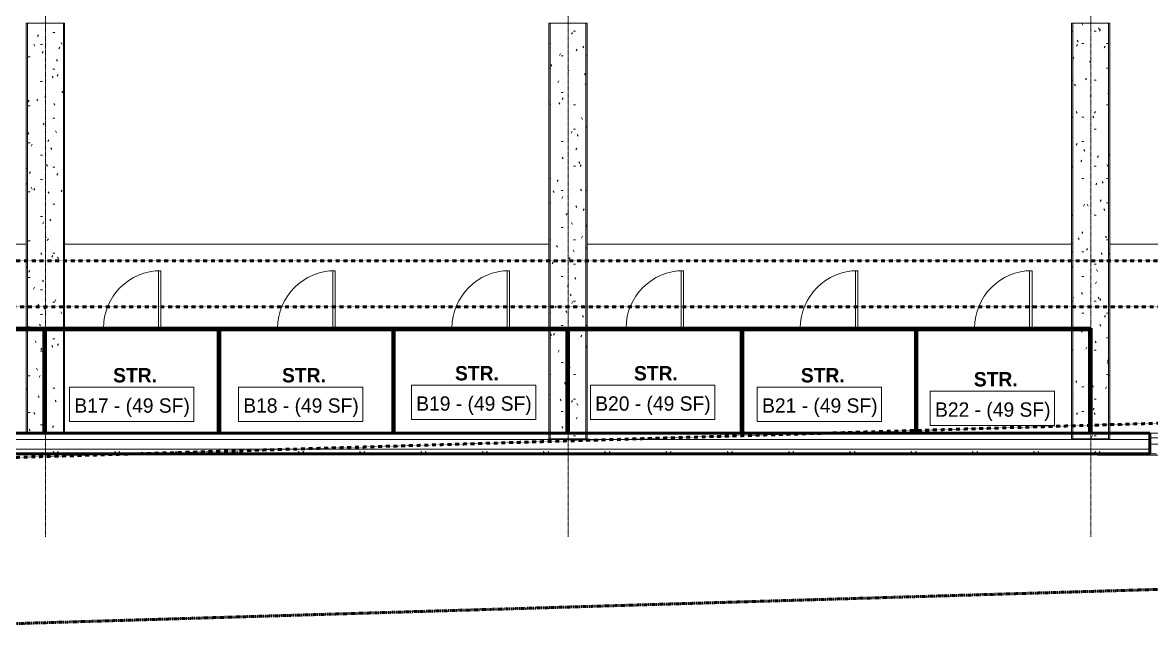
# Model space of a CAD drawing. Header units: inches. Extents: x -4235 to -464, y 9706 to 12365.
# Drawn here: x -3496 to -2789, y 9772 to 10158 of the extents above; entities that cross this region are included whole.
import ezdxf

# ---------------------------------------------------------------- set-up
doc = ezdxf.new("R2010")
doc.units = ezdxf.units.IN
doc.header["$MEASUREMENT"] = 0
for name, pattern in [('Dash 1_16_', [0.125, 0.0625, -0.0625]), ('Double Dash 3_8_', [1, 0.375, -0.125, 0.125, -0.125, 0.125, -0.125]), ('Grid Line 1_2_', [0.875, 0.5, -0.125, 0.125, -0.125])]:
    doc.linetypes.add(name, pattern=pattern)
for name, color, linetype, lineweight in [('0-1', 7, 'Continuous', 5), ('0-3', 7, 'Continuous', 9), ('A-AREA-IDEN', 2, 'Continuous', 9), ('A-DOOR-2', 7, 'Continuous', 9), ('A-FLOR-5', 192, 'Continuous', 9), ('A-GLAZ-CURT', 52, 'Continuous', 9), ('A-GLAZ-CWMG', 51, 'Continuous', 9), ('A-WALL', 113, 'Continuous', 13), ('C-PROP-LINE', 91, 'Double Dash 3_8_', 50), ('C-PROP-LINE-1', 91, 'Dash 1_16_', 50), ('S-BEAM', 12, 'Continuous', 9), ('S-BEAM-1', 9, 'Continuous', 9), ('S-FNDN-1', 250, 'Continuous', 50), ('S-FNDN-5', 32, 'Continuous', 50), ('S-FNDN-6', 32, 'Continuous', 9), ('S-GRID-1', 1, 'Grid Line 1_2_', 9)]:
    doc.layers.add(name, color=color, linetype=linetype, lineweight=lineweight)
doc.styles.add('Century Gothic', font='ufonts.com_century-gothic.ttf', dxfattribs={"height": 9})
doc.styles.add('Century Gothic_B', font='GOTHICB.TTF', dxfattribs={"height": 9})

# ---------------------------------------------------------------- blocks, each defined once
blk = doc.blocks.new('CHAINLINK GATE - ONE-2199385-BACKGROUND - RCP - BASEMENT FLOOR')
at = {"layer": 'A-DOOR-2'}
for p, q in [((16.5, 36.5), (18, 36.5)), ((16.5, 0.5), (16.5, 36.5)), ((18, 0.5), (18, 36.5)), ((16.5, 0.5), (18, 0.5))]:
    blk.add_line(p, q, dxfattribs=at)
blk.add_arc((18, 0.5), 36, 90, 180, dxfattribs=at)
blk = doc.blocks.new('CTR - 1st Phase - Common Walls_rvt-1-BACKGROUND - RCP - BASEMENT FLOOR')
at = {"layer": 'S-FNDN-1'}
for p, q in [((-3518.02, 9966.88), (-3445.02, 9966.88)), ((-3482.22, 9965.88), (-3518.02, 9965.88)), ((-3482.22, 9901.19), (-3482.22, 9965.88)), ((-3445.02, 9965.88), (-3481.22, 9965.88)), ((-3481.22, 9965.88), (-3481.22, 9901.19)), ((-3445.02, 9966.88), (-3409.02, 9966.88)), ((-3409.02, 9965.88), (-3445.02, 9965.88)), ((-3409.02, 9966.88), (-3336.02, 9966.88)), ((-3373.22, 9965.88), (-3409.02, 9965.88)), ((-3373.22, 9901.19), (-3373.22, 9965.88)), ((-3336.02, 9965.88), (-3372.22, 9965.88)), ((-3372.22, 9965.88), (-3372.22, 9901.19)), ((-3336.02, 9966.88), (-3300.02, 9966.88)), ((-3300.02, 9965.88), (-3336.02, 9965.88)), ((-3300.02, 9966.88), (-3227.02, 9966.88)), ((-3264.02, 9965.88), (-3300.02, 9965.88)), ((-3264.02, 9901.19), (-3264.02, 9965.88)), ((-3227.02, 9965.88), (-3263.02, 9965.88)), ((-3263.02, 9965.88), (-3263.02, 9901.19)), ((-3227.02, 9966.88), (-3191.02, 9966.88)), ((-3191.02, 9965.88), (-3227.02, 9965.88)), ((-3191.02, 9966.88), (-3118.02, 9966.88)), ((-3155.02, 9965.88), (-3191.02, 9965.88)), ((-3155.02, 9901.19), (-3155.02, 9965.88)), ((-3118.02, 9965.88), (-3154.02, 9965.88)), ((-3154.02, 9965.88), (-3154.02, 9901.19)), ((-3118.02, 9966.88), (-3082.02, 9966.88)), ((-3082.02, 9965.88), (-3118.02, 9965.88)), ((-3082.02, 9966.88), (-3009.02, 9966.88)), ((-3046.02, 9965.88), (-3082.02, 9965.88)), ((-3046.02, 9901.19), (-3046.02, 9965.88)), ((-3009.02, 9965.88), (-3045.02, 9965.88)), ((-3045.02, 9965.88), (-3045.02, 9901.19)), ((-3009.02, 9966.88), (-2973.02, 9966.88)), ((-2973.02, 9965.88), (-3009.02, 9965.88)), ((-2973.02, 9966.88), (-2900.02, 9966.88)), ((-2937.02, 9965.88), (-2973.02, 9965.88)), ((-2937.02, 9901.19), (-2937.02, 9965.88)), ((-2900.02, 9965.88), (-2936.02, 9965.88)), ((-2936.02, 9965.88), (-2936.02, 9901.19)), ((-2900.02, 9966.88), (-2864.02, 9966.88)), ((-2864.02, 9965.88), (-2900.02, 9965.88)), ((-2864.02, 9966.88), (-2827.02, 9966.88)), ((-2828.02, 9965.88), (-2864.02, 9965.88)), ((-2828.02, 9901.19), (-2828.02, 9965.88)), ((-2827.02, 9966.88), (-2827.02, 9965.88)), ((-2827.02, 9965.88), (-2827.02, 9901.19)), ((-3481.22, 9901.19), (-3482.22, 9901.19)), ((-3372.22, 9901.19), (-3373.22, 9901.19)), ((-3263.02, 9901.19), (-3264.02, 9901.19)), ((-3154.02, 9901.19), (-3155.02, 9901.19)), ((-3045.02, 9901.19), (-3046.02, 9901.19)), ((-2936.02, 9901.19), (-2937.02, 9901.19)), ((-2827.02, 9901.19), (-2828.02, 9901.19))]:
    blk.add_line(p, q, dxfattribs=at)
at = {"layer": '0-3'}
for p in [(-3427.02, 9966.38), (-3318.02, 9966.38), (-3209.02, 9966.38), (-3100.02, 9966.38), (-2991.02, 9966.38), (-2882.02, 9966.38)]:
    blk.add_blockref('CHAINLINK GATE - ONE-2199385-BACKGROUND - RCP - BASEMENT FLOOR', p, dxfattribs=at)
blk = doc.blocks.new('Rectangular Mullion - Louver Frame-2514204-BACKGROUND - RCP - BASEMENT FLOOR')
at = {"layer": 'A-GLAZ-CWMG'}
for p, q in [((-2790.32, 9898.19), (-2790.32, 9894.19)), ((-2790.32, 9898.19), (-2754.32, 9898.19)), ((-2754.32, 9894.19), (-2754.32, 9898.19)), ((-2790.32, 9894.19), (-2754.32, 9894.19))]:
    blk.add_line(p, q, dxfattribs=at)
blk = doc.blocks.new('Beam 2 Levels - _A_-2543524-BACKGROUND - RCP - BASEMENT FLOOR')
at = {"layer": 'S-BEAM-1'}
h = blk.add_hatch(dxfattribs=at)
h.set_pattern_fill('FP_30', color=256, style=0, pattern_type=2)
h.set_pattern_definition([(90, (10037.893, 1560.768), (-7.68, 21.722), [0.896, -15.396, 0.896, -15.396, -86.889]), (90, (10037.893, 1560.768), (-7.68, 21.722), [-32.583, 0.896, -31.687, 0.896, -15.396, -38.014]), (90, (10037.893, 1560.768), (-7.68, 21.722), [-81.459, 0.896, -9.965, 0.896, -26.257]), (202.208, (10034.053, 1568.914), (-26.0559108, -16.9086766), [1.185, -20.367, 1.185, -135.31]), (202.208, (10034.053, 1568.914), (-26.0559108, -16.9086766), [-22.737, -20.367, 1.185, -41.919, -71.84]), (202.208, (10034.053, 1568.914), (-26.0559108, -16.9086766), [-86.208, 1.185, -20.367, 1.185, -49.103]), (202.208, (10034.053, 1568.914), (-26.0559108, -16.9086766), [-108.945, -13.183, 1.185, -34.735]), (337.792, (10018.693, 1571.629), (27.152691, -4.8140186), [1.185, -20.367, 1.185, -135.31]), (337.792, (10018.693, 1571.629), (27.152691, -4.8140186), [-22.737, -20.367, 1.185, -41.919, -71.84]), (337.792, (10018.693, 1571.629), (27.152691, -4.8140186), [-86.208, 1.185, -20.367, 1.185, -49.103]), (337.792, (10018.693, 1571.629), (27.152691, -4.8140186), [-108.945, -13.183, 1.185, -34.735])])
h.paths.add_polyline_path([(140.19, 12), (-120.07, 12), (-120.07, 11.21), (140.19, 11.21)], flags=0)
h = blk.add_hatch(dxfattribs=at)
h.set_pattern_fill('FP_31', color=256, style=0, pattern_type=2)
h.set_pattern_definition([(90, (10037.893, 3154.324), (-7.68, 30.72), [1.267, -21.773, 1.267, -21.773, -122.88]), (90, (10037.893, 3154.324), (-7.68, 30.72), [-46.08, 1.267, -44.813, 1.267, -21.773, -53.76]), (90, (10037.893, 3154.324), (-7.68, 30.72), [-115.2, 1.267, -14.093, 1.267, -37.133]), (210, (10034.053, 3165.844), (-22.7643004, -22.011075), [1.267, -21.773, 1.267, -21.773, -122.88]), (210, (10034.053, 3165.844), (-22.7643004, -22.011075), [-46.08, 1.267, -44.813, 1.267, -21.773, -53.76]), (210, (10034.053, 3165.844), (-22.7643004, -22.011075), [-115.2, 1.267, -14.093, 1.267, -37.133]), (330, (10018.693, 3169.684), (30.4443004, -8.708925), [1.267, -21.773, 1.267, -21.773, -122.88]), (330, (10018.693, 3169.684), (30.4443004, -8.708925), [-46.08, 1.267, -44.813, 1.267, -21.773, -53.76]), (330, (10018.693, 3169.684), (30.4443004, -8.708925), [-115.2, 1.267, -14.093, 1.267, -37.133])])
h.paths.add_polyline_path([(140.19, -11.21), (140.19, 11.21), (-120.07, 11.21), (-120.07, -11.21), (136.7, -11.21)], flags=0)
h = blk.add_hatch(dxfattribs=at)
h.set_pattern_fill('FP_32', color=256, style=0, pattern_type=2)
h.set_pattern_definition([(90, (10037.893, 1593.556), (-7.68, 21.722), [0.896, -15.396, 0.896, -15.396, -86.889]), (90, (10037.893, 1593.556), (-7.68, 21.722), [-32.583, 0.896, -31.687, 0.896, -15.396, -38.014]), (90, (10037.893, 1593.556), (-7.68, 21.722), [-81.459, 0.896, -9.965, 0.896, -26.257]), (202.208, (10034.053, 1601.701), (-26.0559108, -16.9086766), [1.185, -20.367, 1.185, -135.31]), (202.208, (10034.053, 1601.701), (-26.0559108, -16.9086766), [-22.737, -20.367, 1.185, -41.919, -71.84]), (202.208, (10034.053, 1601.701), (-26.0559108, -16.9086766), [-86.208, 1.185, -20.367, 1.185, -49.103]), (202.208, (10034.053, 1601.701), (-26.0559108, -16.9086766), [-108.945, -13.183, 1.185, -34.735]), (337.792, (10018.693, 1604.417), (27.152691, -4.8140186), [1.185, -20.367, 1.185, -135.31]), (337.792, (10018.693, 1604.417), (27.152691, -4.8140186), [-22.737, -20.367, 1.185, -41.919, -71.84]), (337.792, (10018.693, 1604.417), (27.152691, -4.8140186), [-86.208, 1.185, -20.367, 1.185, -49.103]), (337.792, (10018.693, 1604.417), (27.152691, -4.8140186), [-108.945, -13.183, 1.185, -34.735])])
h.paths.add_polyline_path([(140.19, -12), (140.19, -11.21), (-120.07, -11.21), (-120.07, -12), (136.7, -12)], flags=0)
at = {"layer": 'S-BEAM'}
for p, q in [((-120.07, 12), (-120.07, 11.21)), ((71.02, 12), (-120.07, 12)), ((-120.07, 11.21), (-120.07, -11.21)), ((71.02, 11.21), (-120.07, 11.21)), ((71.67, 12), (71.02, 12)), ((71.69, 11.21), (71.02, 11.21)), ((72.02, 12), (71.69, 12)), ((72.02, 11.21), (71.71, 11.21)), ((136.7, 12), (72.02, 12)), ((136.7, 11.21), (72.02, 11.21)), ((140.19, 12), (136.7, 12)), ((140.19, 11.21), (136.7, 11.21)), ((140.19, 12), (140.19, 11.21)), ((140.19, 11.21), (140.19, -11.21)), ((-120.07, -11.21), (-120.07, -12)), ((71.02, -11.21), (-120.07, -11.21)), ((71.02, -12), (-120.07, -12)), ((72.02, -11.21), (71.02, -11.21)), ((72.02, -12), (71.02, -12)), ((136.7, -11.21), (72.02, -11.21)), ((136.7, -12), (72.02, -12)), ((140.19, -11.21), (136.7, -11.21)), ((140.19, -12), (136.7, -12)), ((140.19, -11.21), (140.19, -12))]:
    blk.add_line(p, q, dxfattribs=at)
blk = doc.blocks.new('Beam 2 Levels - _A_-2914356-BACKGROUND - RCP - BASEMENT FLOOR')
at = {"layer": 'S-BEAM-1'}
h = blk.add_hatch(dxfattribs=at)
h.set_pattern_fill('FP_39', color=256, style=0, pattern_type=2)
h.set_pattern_definition([(90, (10030.939, 1724.268), (-7.68, 21.722), [0.896, -15.396, 0.896, -15.396, -86.889]), (90, (10030.939, 1724.268), (-7.68, 21.722), [-32.583, 0.896, -31.687, 0.896, -15.396, -38.014]), (90, (10030.939, 1724.268), (-7.68, 21.722), [-81.459, 0.896, -9.965, 0.896, -26.257]), (202.208, (10027.099, 1732.414), (-26.0559108, -16.9086766), [1.185, -20.367, 1.185, -135.31]), (202.208, (10027.099, 1732.414), (-26.0559108, -16.9086766), [-22.737, -20.367, 1.185, -41.919, -71.84]), (202.208, (10027.099, 1732.414), (-26.0559108, -16.9086766), [-86.208, 1.185, -20.367, 1.185, -49.103]), (202.208, (10027.099, 1732.414), (-26.0559108, -16.9086766), [-108.945, -13.183, 1.185, -34.735]), (337.792, (10011.739, 1735.129), (27.152691, -4.8140186), [1.185, -20.367, 1.185, -135.31]), (337.792, (10011.739, 1735.129), (27.152691, -4.8140186), [-22.737, -20.367, 1.185, -41.919, -71.84]), (337.792, (10011.739, 1735.129), (27.152691, -4.8140186), [-86.208, 1.185, -20.367, 1.185, -49.103]), (337.792, (10011.739, 1735.129), (27.152691, -4.8140186), [-108.945, -13.183, 1.185, -34.735])])
h.paths.add_polyline_path([(129.23, 12), (-126.92, 12), (-126.92, 11.21), (129.23, 11.21)], flags=0)
h = blk.add_hatch(dxfattribs=at)
h.set_pattern_fill('FP_40', color=256, style=0, pattern_type=2)
h.set_pattern_definition([(90, (10030.939, 3481.324), (-7.68, 30.72), [1.267, -21.773, 1.267, -21.773, -122.88]), (90, (10030.939, 3481.324), (-7.68, 30.72), [-46.08, 1.267, -44.813, 1.267, -21.773, -53.76]), (90, (10030.939, 3481.324), (-7.68, 30.72), [-115.2, 1.267, -14.093, 1.267, -37.133]), (210, (10027.099, 3492.844), (-22.7643004, -22.011075), [1.267, -21.773, 1.267, -21.773, -122.88]), (210, (10027.099, 3492.844), (-22.7643004, -22.011075), [-46.08, 1.267, -44.813, 1.267, -21.773, -53.76]), (210, (10027.099, 3492.844), (-22.7643004, -22.011075), [-115.2, 1.267, -14.093, 1.267, -37.133]), (330, (10011.739, 3496.684), (30.4443004, -8.708925), [1.267, -21.773, 1.267, -21.773, -122.88]), (330, (10011.739, 3496.684), (30.4443004, -8.708925), [-46.08, 1.267, -44.813, 1.267, -21.773, -53.76]), (330, (10011.739, 3496.684), (30.4443004, -8.708925), [-115.2, 1.267, -14.093, 1.267, -37.133])])
h.paths.add_polyline_path([(129.23, 11.21), (-126.92, 11.21), (-126.92, -11.21), (129.23, -11.21), (129.23, 0.1)], flags=0)
h = blk.add_hatch(dxfattribs=at)
h.set_pattern_fill('FP_41', color=256, style=0, pattern_type=2)
h.set_pattern_definition([(90, (10030.939, 1757.056), (-7.68, 21.722), [0.896, -15.396, 0.896, -15.396, -86.889]), (90, (10030.939, 1757.056), (-7.68, 21.722), [-32.583, 0.896, -31.687, 0.896, -15.396, -38.014]), (90, (10030.939, 1757.056), (-7.68, 21.722), [-81.459, 0.896, -9.965, 0.896, -26.257]), (202.208, (10027.099, 1765.201), (-26.0559108, -16.9086766), [1.185, -20.367, 1.185, -135.31]), (202.208, (10027.099, 1765.201), (-26.0559108, -16.9086766), [-22.737, -20.367, 1.185, -41.919, -71.84]), (202.208, (10027.099, 1765.201), (-26.0559108, -16.9086766), [-86.208, 1.185, -20.367, 1.185, -49.103]), (202.208, (10027.099, 1765.201), (-26.0559108, -16.9086766), [-108.945, -13.183, 1.185, -34.735]), (337.792, (10011.739, 1767.917), (27.152691, -4.8140186), [1.185, -20.367, 1.185, -135.31]), (337.792, (10011.739, 1767.917), (27.152691, -4.8140186), [-22.737, -20.367, 1.185, -41.919, -71.84]), (337.792, (10011.739, 1767.917), (27.152691, -4.8140186), [-86.208, 1.185, -20.367, 1.185, -49.103]), (337.792, (10011.739, 1767.917), (27.152691, -4.8140186), [-108.945, -13.183, 1.185, -34.735])])
h.paths.add_polyline_path([(129.23, -11.21), (-126.92, -11.21), (-126.92, -12), (129.23, -12)], flags=0)
at = {"layer": 'S-BEAM'}
for p, q in [((-126.92, 12), (-126.92, 11.21)), ((64.06, 12), (-126.92, 12)), ((-126.92, 11.21), (-126.92, -11.21)), ((64.06, 11.21), (-126.92, 11.21)), ((65.06, 12), (64.06, 12)), ((65.06, 11.21), (64.06, 11.21)), ((129.23, 12), (65.06, 12)), ((129.23, 11.21), (65.06, 11.21)), ((129.23, 12), (129.23, 11.21)), ((129.23, 11.21), (129.23, 0.1)), ((129.23, 0.1), (129.23, -0.9)), ((129.23, -0.9), (129.23, -11.21)), ((-126.92, -11.21), (-126.92, -12)), ((64.06, -11.21), (-126.92, -11.21)), ((64.06, -12), (-126.92, -12)), ((64.76, -11.21), (64.06, -11.21)), ((64.73, -12), (64.06, -12)), ((65.06, -12), (64.75, -12)), ((65.06, -11.21), (64.77, -11.21)), ((129.23, -11.21), (65.06, -11.21)), ((129.23, -12), (65.06, -12)), ((129.23, -11.21), (129.23, -12))]:
    blk.add_line(p, q, dxfattribs=at)
blk = doc.blocks.new('Beam 2 Levels - _A_-V8-BACKGROUND - RCP - BASEMENT FLOOR')
at = {"layer": 'S-BEAM-1'}
h = blk.add_hatch(dxfattribs=at)
h.set_pattern_fill('FP_74', color=256, style=0, pattern_type=2)
h.set_pattern_definition([(90, (10037.893, 1397.268), (-7.68, 21.722), [0.896, -15.396, 0.896, -15.396, -86.889]), (90, (10037.893, 1397.268), (-7.68, 21.722), [-32.583, 0.896, -31.687, 0.896, -15.396, -38.014]), (90, (10037.893, 1397.268), (-7.68, 21.722), [-81.459, 0.896, -9.965, 0.896, -26.257]), (202.208, (10034.053, 1405.414), (-26.0559108, -16.9086766), [1.185, -20.367, 1.185, -135.31]), (202.208, (10034.053, 1405.414), (-26.0559108, -16.9086766), [-22.737, -20.367, 1.185, -41.919, -71.84]), (202.208, (10034.053, 1405.414), (-26.0559108, -16.9086766), [-86.208, 1.185, -20.367, 1.185, -49.103]), (202.208, (10034.053, 1405.414), (-26.0559108, -16.9086766), [-108.945, -13.183, 1.185, -34.735]), (337.792, (10018.693, 1408.129), (27.152691, -4.8140186), [1.185, -20.367, 1.185, -135.31]), (337.792, (10018.693, 1408.129), (27.152691, -4.8140186), [-22.737, -20.367, 1.185, -41.919, -71.84]), (337.792, (10018.693, 1408.129), (27.152691, -4.8140186), [-86.208, 1.185, -20.367, 1.185, -49.103]), (337.792, (10018.693, 1408.129), (27.152691, -4.8140186), [-108.945, -13.183, 1.185, -34.735])])
h.paths.add_polyline_path([(140.19, 12), (-120.07, 12), (-120.07, 11.21), (140.19, 11.21)], flags=0)
h = blk.add_hatch(dxfattribs=at)
h.set_pattern_fill('FP_75', color=256, style=0, pattern_type=2)
h.set_pattern_definition([(90, (10037.893, 2827.324), (-7.68, 30.72), [1.267, -21.773, 1.267, -21.773, -122.88]), (90, (10037.893, 2827.324), (-7.68, 30.72), [-46.08, 1.267, -44.813, 1.267, -21.773, -53.76]), (90, (10037.893, 2827.324), (-7.68, 30.72), [-115.2, 1.267, -14.093, 1.267, -37.133]), (210, (10034.053, 2838.844), (-22.7643004, -22.011075), [1.267, -21.773, 1.267, -21.773, -122.88]), (210, (10034.053, 2838.844), (-22.7643004, -22.011075), [-46.08, 1.267, -44.813, 1.267, -21.773, -53.76]), (210, (10034.053, 2838.844), (-22.7643004, -22.011075), [-115.2, 1.267, -14.093, 1.267, -37.133]), (330, (10018.693, 2842.684), (30.4443004, -8.708925), [1.267, -21.773, 1.267, -21.773, -122.88]), (330, (10018.693, 2842.684), (30.4443004, -8.708925), [-46.08, 1.267, -44.813, 1.267, -21.773, -53.76]), (330, (10018.693, 2842.684), (30.4443004, -8.708925), [-115.2, 1.267, -14.093, 1.267, -37.133])])
h.paths.add_polyline_path([(140.19, -11.21), (140.19, 11.21), (-120.07, 11.21), (-120.07, -11.21), (136.7, -11.21)], flags=0)
h = blk.add_hatch(dxfattribs=at)
h.set_pattern_fill('FP_76', color=256, style=0, pattern_type=2)
h.set_pattern_definition([(90, (10037.893, 1430.056), (-7.68, 21.722), [0.896, -15.396, 0.896, -15.396, -86.889]), (90, (10037.893, 1430.056), (-7.68, 21.722), [-32.583, 0.896, -31.687, 0.896, -15.396, -38.014]), (90, (10037.893, 1430.056), (-7.68, 21.722), [-81.459, 0.896, -9.965, 0.896, -26.257]), (202.208, (10034.053, 1438.201), (-26.0559108, -16.9086766), [1.185, -20.367, 1.185, -135.31]), (202.208, (10034.053, 1438.201), (-26.0559108, -16.9086766), [-22.737, -20.367, 1.185, -41.919, -71.84]), (202.208, (10034.053, 1438.201), (-26.0559108, -16.9086766), [-86.208, 1.185, -20.367, 1.185, -49.103]), (202.208, (10034.053, 1438.201), (-26.0559108, -16.9086766), [-108.945, -13.183, 1.185, -34.735]), (337.792, (10018.693, 1440.917), (27.152691, -4.8140186), [1.185, -20.367, 1.185, -135.31]), (337.792, (10018.693, 1440.917), (27.152691, -4.8140186), [-22.737, -20.367, 1.185, -41.919, -71.84]), (337.792, (10018.693, 1440.917), (27.152691, -4.8140186), [-86.208, 1.185, -20.367, 1.185, -49.103]), (337.792, (10018.693, 1440.917), (27.152691, -4.8140186), [-108.945, -13.183, 1.185, -34.735])])
h.paths.add_polyline_path([(140.19, -12), (140.19, -11.21), (-120.07, -11.21), (-120.07, -12), (136.7, -12)], flags=0)
at = {"layer": 'S-BEAM'}
for p, q in [((-120.07, 12), (-120.07, 11.21)), ((136.7, 12), (-120.07, 12)), ((-120.07, 11.21), (-120.07, -11.21)), ((136.7, 11.21), (-120.07, 11.21)), ((140.19, 12), (136.7, 12)), ((140.19, 11.21), (136.7, 11.21)), ((140.19, 12), (140.19, 11.21)), ((140.19, 11.21), (140.19, -11.21)), ((-120.07, -11.21), (-120.07, -12)), ((71.02, -11.21), (-120.07, -11.21)), ((71.02, -12), (-120.07, -12)), ((72.02, -11.21), (71.02, -11.21)), ((72.02, -12), (71.02, -12)), ((136.7, -11.21), (72.02, -11.21)), ((136.7, -12), (72.02, -12)), ((140.19, -11.21), (136.7, -11.21)), ((140.19, -12), (136.7, -12)), ((140.19, -11.21), (140.19, -12))]:
    blk.add_line(p, q, dxfattribs=at)
blk = doc.blocks.new('Horizontal_Siding - Horizontal_Siding-2907273-BACKGROUND - RCP - BASEMENT FLOOR')
at = {"layer": 'A-GLAZ-CURT'}
for p, q in [((19.17, 2.25), (-19.17, 2.25)), ((-19.17, 2.25), (-19.17, 1.5)), ((-17.67, 1.5), (17.67, 1.5)), ((19.17, 2.25), (19.17, 1.5))]:
    blk.add_line(p, q, dxfattribs=at)
blk = doc.blocks.new('Rectangular Mullion - RAILING POST-2666420-BACKGROUND - RCP - BASEMENT FLOOR')
at = {"layer": 'A-GLAZ-CWMG'}
for p, q in [((-1.5, 0), (-1.5, -1.5)), ((1.5, -1.5), (1.5, 0)), ((-1.5, -1.5), (1.5, -1.5)), ((-1.22, -1.18), (-1.29, -0.21)), ((1.22, -1.18), (-1.22, -1.18)), ((1.29, -0.21), (1.22, -1.18))]:
    blk.add_line(p, q, dxfattribs=at)
for centre, start, end in [((-1.5, -0.21), 359.47196, 90), ((1.5, -0.21), 90, 180.52804)]:
    blk.add_arc(centre, 0.21, start, end, dxfattribs=at)
blk = doc.blocks.new('Rectangular Mullion - RAILING POST-V14-BACKGROUND - RCP - BASEMENT FLOOR')
at = {"layer": 'A-GLAZ-CWMG'}
for p, q in [((-1.5, 0), (-1.5, -1.5)), ((1.5, -1.5), (1.5, 0)), ((-1.5, -1.5), (1.5, -1.5)), ((-1.22, -1.18), (-1.29, -0.21)), ((1.22, -1.18), (-1.22, -1.18)), ((1.29, -0.21), (1.22, -1.18))]:
    blk.add_line(p, q, dxfattribs=at)
for centre, start, end in [((-1.5, -0.21), 12.40454, 90), ((1.5, -0.21), 90, 167.59546)]:
    blk.add_arc(centre, 0.21, start, end, dxfattribs=at)
blk = doc.blocks.new('Family - ___-1878357-BACKGROUND - RCP - BASEMENT FLOOR')
at = {"layer": 'C-PROP-LINE'}
blk.add_line((-3831.82, 9771.98), (-2096.45, 9823.93), dxfattribs=at)
blk = doc.blocks.new('Family - ___-2835860-BACKGROUND - RCP - BASEMENT FLOOR')
at = {"layer": 'C-PROP-LINE-1'}
blk.add_line((-2636.92, 9980.19), (-3860.72, 9980.19), dxfattribs=at)
blk = doc.blocks.new('Family - ___-2835903-BACKGROUND - RCP - BASEMENT FLOOR')
at = {"layer": 'C-PROP-LINE-1'}
blk.add_line((-2096.82, 10009.09), (-3831.82, 10009.09), dxfattribs=at)
blk = doc.blocks.new('Family - ___-2835932-BACKGROUND - RCP - BASEMENT FLOOR')
at = {"layer": 'C-PROP-LINE-1'}
blk.add_line((-2067.92, 9980.19), (-3860.72, 9980.19), dxfattribs=at)
blk = doc.blocks.new('Family - ___-2855424-BACKGROUND - RCP - BASEMENT FLOOR')
at = {"layer": 'C-PROP-LINE-1'}
blk.add_line((-3987.11, 9871.38), (-600.6, 9972.76), dxfattribs=at)

msp = doc.modelspace()

# ---------------------------------------------------------------- linework, layer by layer
at = {"layer": 'A-AREA-IDEN', "flags": 128}
for points in [[(-3252.31, 9931.21), (-3174.54, 9931.21), (-3174.54, 9909.71), (-3252.31, 9909.71)], [(-3140.33, 9931.21), (-3062.56, 9931.21), (-3062.56, 9909.71), (-3140.33, 9909.71)], [(-3466.21, 9929.95), (-3388.44, 9929.95), (-3388.44, 9908.46), (-3466.21, 9908.46)], [(-3360.52, 9929.95), (-3282.75, 9929.95), (-3282.75, 9908.46), (-3360.52, 9908.46)], [(-3035.9, 9929.95), (-2958.13, 9929.95), (-2958.13, 9908.46), (-3035.9, 9908.46)], [(-2927.7, 9927.43), (-2849.92, 9927.43), (-2849.92, 9905.94), (-2927.7, 9905.94)]]:
    msp.add_lwpolyline(points, close=True, dxfattribs=at)
at = {"layer": 'A-FLOR-5'}
for p, q in [((-3829.32, 10019.59), (-3493.32, 10019.59)), ((-3469.32, 10019.59), (-3166.32, 10019.59)), ((-3142.32, 10019.59), (-2839.32, 10019.59)), ((-2815.32, 10019.59), (-2512.32, 10019.59)), ((-2790.32, 9897.19), (-3829.32, 9897.19)), ((-2786.23, 9888.19), (-2790.32, 9888.19))]:
    msp.add_line(p, q, dxfattribs=at)
at = {"layer": 'A-WALL'}
msp.add_line((-3904.56, 9891.19), (-2790.32, 9891.19), dxfattribs=at)
at = {"layer": 'S-FNDN-5'}
for p, q in [((-3819.32, 9901.19), (-2790.32, 9901.19)), ((-2790.32, 9901.19), (-2790.32, 9888.19)), ((-2790.32, 9888.19), (-3904.56, 9888.19))]:
    msp.add_line(p, q, dxfattribs=at)
at = {"layer": 'S-FNDN-6'}
msp.add_line((-2754.32, 9901.19), (-2790.32, 9901.19), dxfattribs=at)
at = {"layer": 'S-GRID-1'}
for p, q in [((-3481.32, 9836.18), (-3481.32, 12302.98)), ((-3154.32, 9836.18), (-3154.32, 12302.98)), ((-2827.32, 9836.18), (-2827.32, 12302.98))]:
    msp.add_line(p, q, dxfattribs=at)

# ---------------------------------------------------------------- block references
at = {"layer": '0-1'}
msp.add_blockref('CTR - 1st Phase - Common Walls_rvt-1-BACKGROUND - RCP - BASEMENT FLOOR', (0, 0), dxfattribs=at)
at = {"layer": 'A-GLAZ-CURT', "rotation": 180}
msp.add_blockref('Horizontal_Siding - Horizontal_Siding-2907273-BACKGROUND - RCP - BASEMENT FLOOR', (-2803.9, 9889.69), dxfattribs=at)
at = {"layer": 'A-GLAZ-CWMG'}
msp.add_blockref('Rectangular Mullion - Louver Frame-2514204-BACKGROUND - RCP - BASEMENT FLOOR', (0, 0), dxfattribs=at)
at = {"layer": 'A-GLAZ-CWMG', "extrusion": (0, 0, -1)}
for name, p in [('Rectangular Mullion - RAILING POST-2666420-BACKGROUND - RCP - BASEMENT FLOOR', (3474.79, 9889.69)), ('Rectangular Mullion - RAILING POST-2666420-BACKGROUND - RCP - BASEMENT FLOOR', (3436.46, 9889.69)), ('Rectangular Mullion - RAILING POST-2666420-BACKGROUND - RCP - BASEMENT FLOOR', (3398.12, 9889.69)), ('Rectangular Mullion - RAILING POST-2666420-BACKGROUND - RCP - BASEMENT FLOOR', (3359.78, 9889.69)), ('Rectangular Mullion - RAILING POST-2666420-BACKGROUND - RCP - BASEMENT FLOOR', (3321.45, 9889.69)), ('Rectangular Mullion - RAILING POST-V14-BACKGROUND - RCP - BASEMENT FLOOR', (3283.11, 9889.69)), ('Rectangular Mullion - RAILING POST-2666420-BACKGROUND - RCP - BASEMENT FLOOR', (3244.77, 9889.69)), ('Rectangular Mullion - RAILING POST-2666420-BACKGROUND - RCP - BASEMENT FLOOR', (3206.44, 9889.69)), ('Rectangular Mullion - RAILING POST-2666420-BACKGROUND - RCP - BASEMENT FLOOR', (3168.1, 9889.69)), ('Rectangular Mullion - RAILING POST-2666420-BACKGROUND - RCP - BASEMENT FLOOR', (3129.76, 9889.69)), ('Rectangular Mullion - RAILING POST-2666420-BACKGROUND - RCP - BASEMENT FLOOR', (3091.43, 9889.69)), ('Rectangular Mullion - RAILING POST-2666420-BACKGROUND - RCP - BASEMENT FLOOR', (3053.09, 9889.69)), ('Rectangular Mullion - RAILING POST-2666420-BACKGROUND - RCP - BASEMENT FLOOR', (3014.75, 9889.69)), ('Rectangular Mullion - RAILING POST-2666420-BACKGROUND - RCP - BASEMENT FLOOR', (2976.42, 9889.69)), ('Rectangular Mullion - RAILING POST-2666420-BACKGROUND - RCP - BASEMENT FLOOR', (2938.08, 9889.69)), ('Rectangular Mullion - RAILING POST-2666420-BACKGROUND - RCP - BASEMENT FLOOR', (2899.74, 9889.69)), ('Rectangular Mullion - RAILING POST-2666420-BACKGROUND - RCP - BASEMENT FLOOR', (2861.41, 9889.69)), ('Rectangular Mullion - RAILING POST-2666420-BACKGROUND - RCP - BASEMENT FLOOR', (2823.07, 9889.69))]:
    msp.add_blockref(name, p, dxfattribs=at)
at = {"layer": 'C-PROP-LINE'}
msp.add_blockref('Family - ___-1878357-BACKGROUND - RCP - BASEMENT FLOOR', (0, 0), dxfattribs=at)
at = {"layer": 'C-PROP-LINE-1'}
for name in ['Family - ___-2835860-BACKGROUND - RCP - BASEMENT FLOOR', 'Family - ___-2835932-BACKGROUND - RCP - BASEMENT FLOOR', 'Family - ___-2835903-BACKGROUND - RCP - BASEMENT FLOOR', 'Family - ___-2855424-BACKGROUND - RCP - BASEMENT FLOOR']:
    msp.add_blockref(name, (0, 0), dxfattribs=at)
at = {"layer": 'S-BEAM', "rotation": 269.9999999999998}
for name, p in [('Beam 2 Levels - _A_-2914356-BACKGROUND - RCP - BASEMENT FLOOR', (-3481.32, 10030.94)), ('Beam 2 Levels - _A_-2543524-BACKGROUND - RCP - BASEMENT FLOOR', (-3154.32, 10037.89)), ('Beam 2 Levels - _A_-V8-BACKGROUND - RCP - BASEMENT FLOOR', (-2827.32, 10037.89))]:
    msp.add_blockref(name, p, dxfattribs=at)

# ---------------------------------------------------------------- texts
at = {"layer": 'A-AREA-IDEN', "char_height": 9, "attachment_point": 1}
for s, insert, width, style in [('STR.', (-3438.95, 9941.92), 27.876, 'Century Gothic_B'), ('STR.', (-3333.26, 9941.92), 27.876, 'Century Gothic_B'), ('STR.', (-3225.05, 9943.18), 27.876, 'Century Gothic_B'), ('STR.', (-3113.07, 9943.18), 27.876, 'Century Gothic_B'), ('STR.', (-3008.64, 9941.92), 27.876, 'Century Gothic_B'), ('STR.', (-2900.43, 9939.4), 27.876, 'Century Gothic_B'), ('B17 - (49 SF)', (-3463.21, 9922.95), 86.658, 'Century Gothic'), ('B18 - (49 SF)', (-3357.52, 9922.95), 86.658, 'Century Gothic'), ('B19 - (49 SF)', (-3249.31, 9924.21), 86.658, 'Century Gothic'), ('B20 - (49 SF)', (-3137.33, 9924.21), 86.658, 'Century Gothic'), ('B21 - (49 SF)', (-3032.9, 9922.95), 86.658, 'Century Gothic'), ('B22 - (49 SF)', (-2924.7, 9920.43), 86.658, 'Century Gothic')]:
    msp.add_mtext(s, dxfattribs=dict(at, insert=insert, width=width, style=style))

doc.saveas('drawing.dxf')
